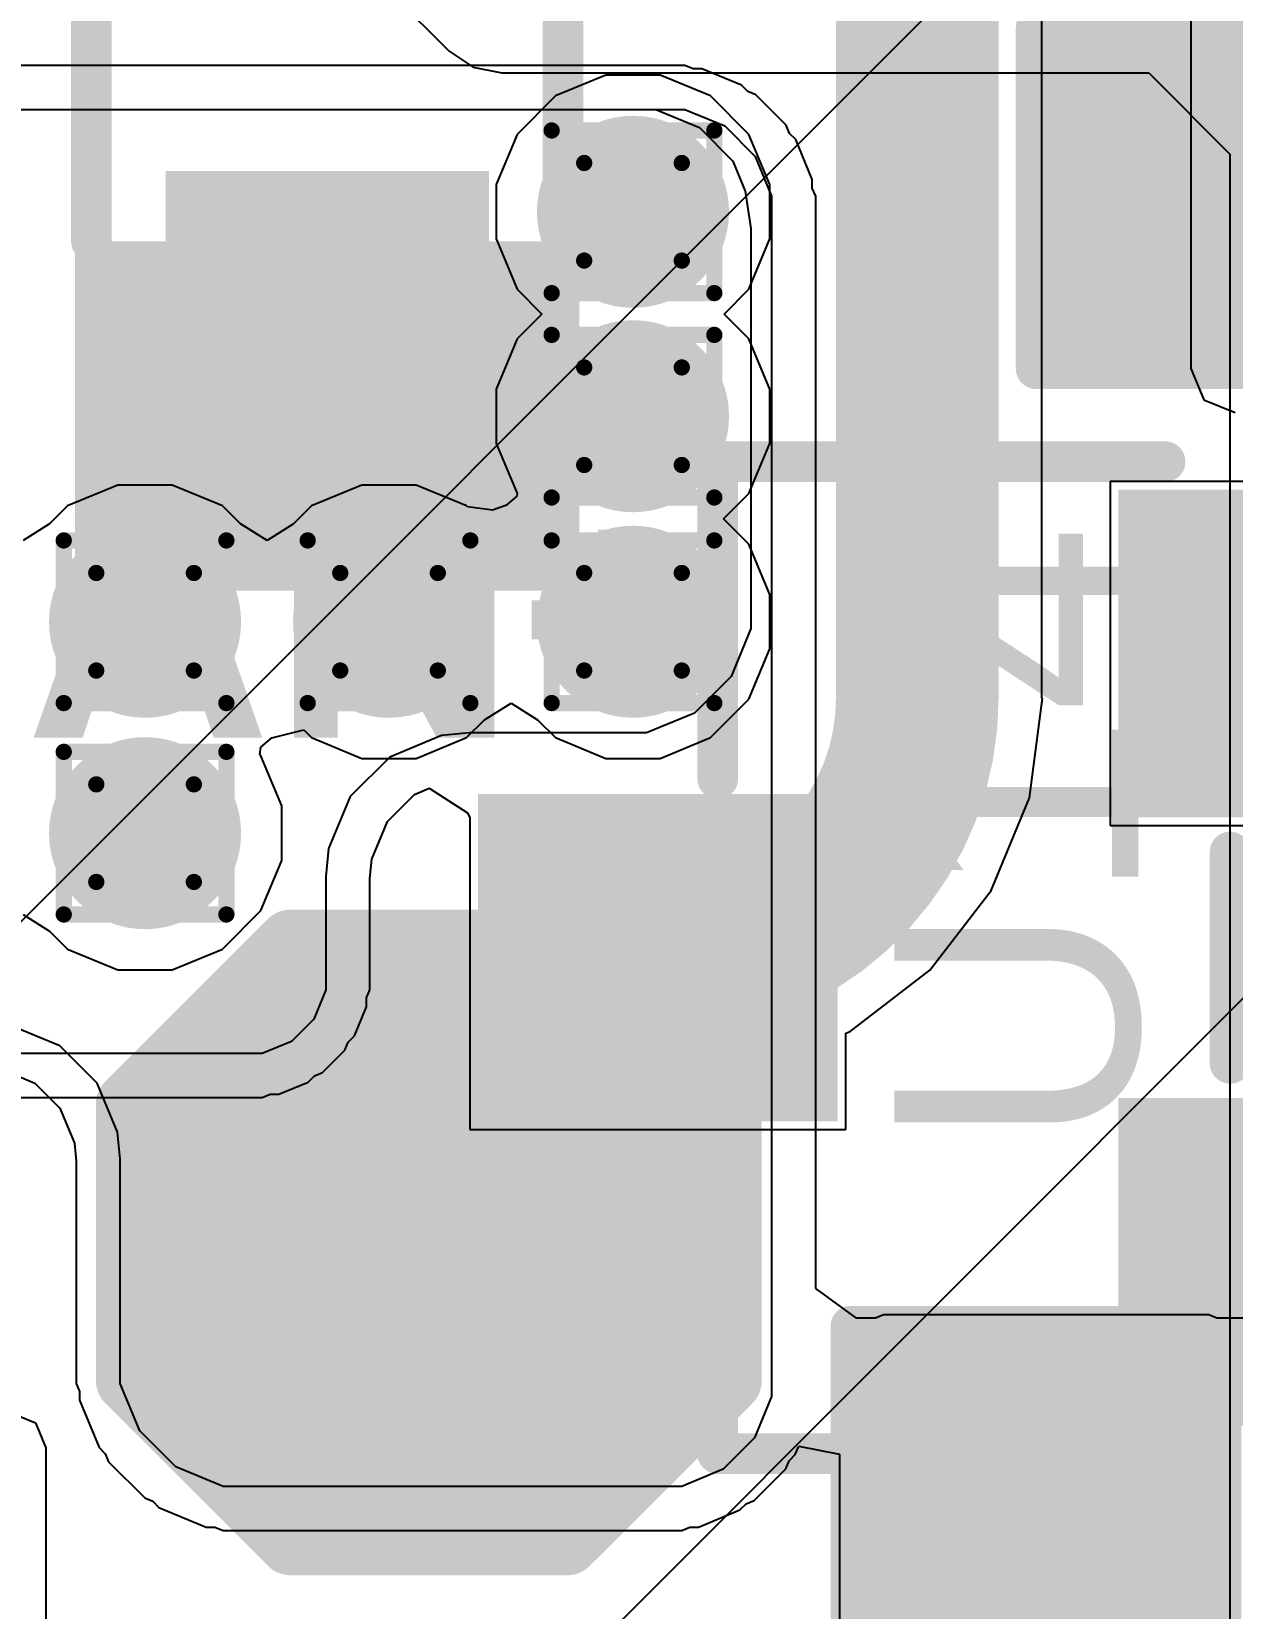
# Model space of a CAD drawing. Header units: inches. Extents: x -6 to 5433, y -4 to 5447.
# Drawn here: x -1.803 to 1.947, y 7.086 to 12.012 of the extents above; entities that cross this region are included whole.
import ezdxf

# ---------------------------------------------------------------- set-up
doc = ezdxf.new("R2010")
doc.units = ezdxf.units.IN
for name, color, linetype in [('Bottom Layer', 5, 'Continuous'), ('Bottom Overlay', 54, 'Continuous'), ('Bottom Paste', 16, 'Continuous'), ('Bottom Solder', 6, 'Continuous'), ('Drill Drawing', 1, 'Continuous'), ('Ground', 16, 'Continuous'), ('Power', 76, 'Continuous'), ('Top Layer', 1, 'Continuous'), ('Top Overlay', 2, 'Continuous'), ('Top Paste', 8, 'Continuous'), ('Top Solder', 216, 'Continuous'), ('Via Holes', 16, 'Continuous')]:
    doc.layers.add(name, color=color, linetype=linetype)
doc.styles.add('Arial', font='', dxfattribs={"height": 0.2})
doc.styles.add('Arial_Bold', font='', dxfattribs={"height": 0.2})
doc.styles.get('Arial').set_extended_font_data('Arial')
doc.styles.get('Arial_Bold').set_extended_font_data('Arial', bold=True)

# ---------------------------------------------------------------- blocks, each defined once
blk = doc.blocks.new('T__________7')
at = {"layer": 'Top Layer'}
blk.add_hatch(color=1, dxfattribs=at).paths.add_polyline_path([(0.381, 0.762), (-0.381, 0.762), (-0.762, 0.381), (-0.762, -0.381), (-0.381, -0.762), (0.381, -0.762), (0.762, -0.381), (0.762, 0.381)])
at = {"layer": 'Top Paste'}
blk.add_hatch(color=8, dxfattribs=at).paths.add_polyline_path([(0.381, 0.762), (-0.381, 0.762), (-0.762, 0.381), (-0.762, -0.381), (-0.381, -0.762), (0.381, -0.762), (0.762, -0.381), (0.762, 0.381)])
at = {"layer": 'Top Solder'}
blk.add_hatch(color=216, dxfattribs=at).paths.add_polyline_path([(0.4318, 0.8636), (-0.4318, 0.8636), (-0.8636, 0.4318), (-0.8636, -0.4318), (-0.4318, -0.8636), (0.4318, -0.8636), (0.8636, -0.4318), (0.8636, 0.4318)])
at = {"layer": 'Top Overlay'}
for points in [[(-0.4318, 0.9398, 0.2, 0.2, 0), (-0.9398, 0.4318, 0.2, 0.2, 0)], [(0.4318, 0.9398, 0.2, 0.2, 0), (-0.4318, 0.9398, 0.2, 0.2, 0)], [(0.9398, 0.4318, 0.2, 0.2, 0), (0.4318, 0.9398, 0.2, 0.2, 0)], [(-0.9398, 0.4318, 0.2, 0.2, 0), (-0.9398, -0.4318, 0.2, 0.2, 0)], [(0.9398, 0.4318, 0.2, 0.2, 0), (0.9398, -0.4318, 0.2, 0.2, 0)], [(-0.4318, -0.9398, 0.2, 0.2, 0), (-0.9398, -0.4318, 0.2, 0.2, 0)], [(0.9398, -0.4318, 0.2, 0.2, 0), (0.4318, -0.9398, 0.2, 0.2, 0)], [(0.4318, -0.9398, 0.2, 0.2, 0), (-0.4318, -0.9398, 0.2, 0.2, 0)]]:
    blk.add_lwpolyline(points, format="xyseb", dxfattribs=at)
for points in [[(-0.4818, 0.9398, 0.1, 0.1, 1), (-0.3818, 0.9398, 0.1, 0.1, 1)], [(-0.4818, 0.9398, 0.1, 0.1, 1), (-0.3818, 0.9398, 0.1, 0.1, 1)], [(0.3818, 0.9398, 0.1, 0.1, 1), (0.4818, 0.9398, 0.1, 0.1, 1)], [(0.3818, 0.9398, 0.1, 0.1, 1), (0.4818, 0.9398, 0.1, 0.1, 1)], [(-0.9898, 0.4318, 0.1, 0.1, 1), (-0.8898, 0.4318, 0.1, 0.1, 1)], [(-0.9898, 0.4318, 0.1, 0.1, 1), (-0.8898, 0.4318, 0.1, 0.1, 1)], [(0.8898, 0.4318, 0.1, 0.1, 1), (0.9898, 0.4318, 0.1, 0.1, 1)], [(0.8898, 0.4318, 0.1, 0.1, 1), (0.9898, 0.4318, 0.1, 0.1, 1)], [(-0.9898, -0.4318, 0.1, 0.1, 1), (-0.8898, -0.4318, 0.1, 0.1, 1)], [(-0.9898, -0.4318, 0.1, 0.1, 1), (-0.8898, -0.4318, 0.1, 0.1, 1)], [(0.8898, -0.4318, 0.1, 0.1, 1), (0.9898, -0.4318, 0.1, 0.1, 1)], [(0.8898, -0.4318, 0.1, 0.1, 1), (0.9898, -0.4318, 0.1, 0.1, 1)], [(-0.4818, -0.9398, 0.1, 0.1, 1), (-0.3818, -0.9398, 0.1, 0.1, 1)], [(-0.4818, -0.9398, 0.1, 0.1, 1), (-0.3818, -0.9398, 0.1, 0.1, 1)], [(0.3818, -0.9398, 0.1, 0.1, 1), (0.4818, -0.9398, 0.1, 0.1, 1)], [(0.3818, -0.9398, 0.1, 0.1, 1), (0.4818, -0.9398, 0.1, 0.1, 1)]]:
    blk.add_lwpolyline(points, format="xyseb", close=True, dxfattribs=at)
blk = doc.blocks.new('SOT_23_B_13')
at = {"layer": 'Bottom Layer'}
for points in [[(-1.36, 1.46), (-0.54, 1.46), (-0.54, 0.54), (-1.36, 0.54)], [(0.54, 1.46), (1.36, 1.46), (1.36, 0.54), (0.54, 0.54)], [(-0.41, -0.54), (0.41, -0.54), (0.41, -1.46), (-0.41, -1.46)]]:
    blk.add_hatch(color=5, dxfattribs=at).paths.add_polyline_path(points)
at = {"layer": 'Bottom Paste'}
for points in [[(-1.36, 1.46), (-0.54, 1.46), (-0.54, 0.54), (-1.36, 0.54)], [(0.54, 1.46), (1.36, 1.46), (1.36, 0.54), (0.54, 0.54)], [(-0.41, -0.54), (0.41, -0.54), (0.41, -1.46), (-0.41, -1.46)]]:
    blk.add_hatch(color=16, dxfattribs=at).paths.add_polyline_path(points)
at = {"layer": 'Bottom Solder'}
for points in [[(-1.4616, 1.5616), (-0.4384, 1.5616), (-0.4384, 0.4384), (-1.4616, 0.4384)], [(0.4384, 1.5616), (1.4616, 1.5616), (1.4616, 0.4384), (0.4384, 0.4384)], [(-0.5116, -0.4384), (0.5116, -0.4384), (0.5116, -1.5616), (-0.5116, -1.5616)]]:
    blk.add_hatch(color=6, dxfattribs=at).paths.add_polyline_path(points)
at = {"layer": 'Bottom Overlay'}
for points in [[(-1.6764, 1.0414, 0.127, 0.127, 0), (-1.6764, 1.2954, 0.127, 0.127, 0)], [(-1.5494, 1.1684, 0.127, 0.127, 0), (-1.6764, 1.2954, 0.127, 0.127, 0)], [(-1.6764, 1.0414, 0.127, 0.127, 0), (-1.5494, 1.1684, 0.127, 0.127, 0)], [(0.3302, 0.7874, 0.127, 0.127, 0), (-0.3302, 0.7874, 0.127, 0.127, 0)], [(-1.5494, -0.8128, 0.127, 0.127, 0), (-1.5494, 0.5842, 0.127, 0.127, 0)], [(1.5494, -0.8128, 0.127, 0.127, 0), (1.5494, 0.5842, 0.127, 0.127, 0)], [(-0.5588, -0.8128, 0.127, 0.127, 0), (-1.5494, -0.8128, 0.127, 0.127, 0)], [(1.5494, -0.8128, 0.127, 0.127, 0), (0.5588, -0.8128, 0.127, 0.127, 0)]]:
    blk.add_lwpolyline(points, format="xyseb", dxfattribs=at)
for points in [[(-1.7082, 1.2954, 0.0635, 0.0635, 1), (-1.6446, 1.2954, 0.0635, 0.0635, 1)], [(-1.7082, 1.2954, 0.0635, 0.0635, 1), (-1.6446, 1.2954, 0.0635, 0.0635, 1)], [(-1.5812, 1.1684, 0.0635, 0.0635, 1), (-1.5176, 1.1684, 0.0635, 0.0635, 1)], [(-1.5812, 1.1684, 0.0635, 0.0635, 1), (-1.5176, 1.1684, 0.0635, 0.0635, 1)], [(-1.7082, 1.0414, 0.0635, 0.0635, 1), (-1.6446, 1.0414, 0.0635, 0.0635, 1)], [(-1.7082, 1.0414, 0.0635, 0.0635, 1), (-1.6446, 1.0414, 0.0635, 0.0635, 1)], [(-0.3619, 0.7874, 0.0635, 0.0635, 1), (-0.2984, 0.7874, 0.0635, 0.0635, 1)], [(0.2984, 0.7874, 0.0635, 0.0635, 1), (0.3619, 0.7874, 0.0635, 0.0635, 1)], [(-1.5812, 0.5842, 0.0635, 0.0635, 1), (-1.5176, 0.5842, 0.0635, 0.0635, 1)], [(1.5176, 0.5842, 0.0635, 0.0635, 1), (1.5812, 0.5842, 0.0635, 0.0635, 1)], [(-1.5812, -0.8128, 0.0635, 0.0635, 1), (-1.5176, -0.8128, 0.0635, 0.0635, 1)], [(-1.5812, -0.8128, 0.0635, 0.0635, 1), (-1.5176, -0.8128, 0.0635, 0.0635, 1)], [(-0.5905, -0.8128, 0.0635, 0.0635, 1), (-0.5271, -0.8128, 0.0635, 0.0635, 1)], [(0.5271, -0.8128, 0.0635, 0.0635, 1), (0.5905, -0.8128, 0.0635, 0.0635, 1)], [(1.5176, -0.8128, 0.0635, 0.0635, 1), (1.5812, -0.8128, 0.0635, 0.0635, 1)], [(1.5176, -0.8128, 0.0635, 0.0635, 1), (1.5812, -0.8128, 0.0635, 0.0635, 1)]]:
    blk.add_lwpolyline(points, format="xyseb", close=True, dxfattribs=at)
blk = doc.blocks.new('SOD_323_B_14')
at = {"layer": 'Bottom Layer'}
for points in [[(-0.75, -0.45), (-1.55, -0.45), (-1.55, 0.45), (-0.75, 0.45)], [(1.55, -0.45), (0.75, -0.45), (0.75, 0.45), (1.55, 0.45)]]:
    blk.add_hatch(color=5, dxfattribs=at).paths.add_polyline_path(points)
at = {"layer": 'Bottom Overlay'}
for points in [[(-2.0061, 0.4826), (-0.9139, 0.4826), (-0.9139, 0.7874), (-2.0061, 0.7874)], [(-2.0061, -0.508), (-1.5743, -0.508), (-1.5743, 0.508), (-2.0061, 0.508)], [(-2.0061, -0.7874), (-0.9139, -0.7874), (-0.9139, -0.4826), (-2.0061, -0.4826)]]:
    blk.add_hatch(color=54, dxfattribs=at).paths.add_polyline_path(points)
at = {"layer": 'Bottom Paste'}
for points in [[(-0.75, -0.45), (-1.55, -0.45), (-1.55, 0.45), (-0.75, 0.45)], [(1.55, -0.45), (0.75, -0.45), (0.75, 0.45), (1.55, 0.45)]]:
    blk.add_hatch(color=16, dxfattribs=at).paths.add_polyline_path(points)
at = {"layer": 'Bottom Solder'}
for points in [[(-0.695, -0.505), (-1.605, -0.505), (-1.605, 0.505), (-0.695, 0.505)], [(1.605, -0.505), (0.695, -0.505), (0.695, 0.505), (1.605, 0.505)]]:
    blk.add_hatch(color=6, dxfattribs=at).paths.add_polyline_path(points)
at = {"layer": 'Bottom Overlay'}
for points in [[(-0.9144, 0.7366, 0.127, 0.127, 0), (0.9398, 0.7366, 0.127, 0.127, 0)], [(0.9398, 0.7366, 0.127, 0.127, 0), (0.9398, 0.5588, 0.127, 0.127, 0)], [(0.9398, -0.5588, 0.127, 0.127, 0), (0.9398, -0.7366, 0.127, 0.127, 0)], [(-0.9144, -0.7366, 0.127, 0.127, 0), (0.9398, -0.7366, 0.127, 0.127, 0)]]:
    blk.add_lwpolyline(points, format="xyseb", dxfattribs=at)
for points in [[(-0.9461, 0.7366, 0.0635, 0.0635, 1), (-0.8827, 0.7366, 0.0635, 0.0635, 1)], [(0.908, 0.7366, 0.0635, 0.0635, 1), (0.9715, 0.7366, 0.0635, 0.0635, 1)], [(0.908, 0.7366, 0.0635, 0.0635, 1), (0.9715, 0.7366, 0.0635, 0.0635, 1)], [(0.908, 0.5588, 0.0635, 0.0635, 1), (0.9715, 0.5588, 0.0635, 0.0635, 1)], [(0.908, -0.5588, 0.0635, 0.0635, 1), (0.9715, -0.5588, 0.0635, 0.0635, 1)], [(-0.9461, -0.7366, 0.0635, 0.0635, 1), (-0.8827, -0.7366, 0.0635, 0.0635, 1)], [(0.908, -0.7366, 0.0635, 0.0635, 1), (0.9715, -0.7366, 0.0635, 0.0635, 1)], [(0.908, -0.7366, 0.0635, 0.0635, 1), (0.9715, -0.7366, 0.0635, 0.0635, 1)]]:
    blk.add_lwpolyline(points, format="xyseb", close=True, dxfattribs=at)
blk = doc.blocks.new('TL3340AF160QG_33')
at = {"layer": 'Top Solder'}
for p, q in [((-1.71, 0.3751), (-5441.5052, 5436.5959)), ((0.7722, 1.9528), (-5441.5052, 5436.5959)), ((-1.6778, 1.9528), (-1.6, 1.985)), ((-1.6, 1.985), (-0.85, 1.985)), ((-1.71, 1.875), (-1.6778, 1.9528))]:
    blk.add_line(p, q, dxfattribs=at)
blk = doc.blocks.new('RES_0805_62')
at = {"layer": 'Top Layer'}
for points in [[(-1.524, 0.635), (-0.508, 0.635), (-0.508, -0.635), (-1.524, -0.635)], [(0.508, 0.635), (1.524, 0.635), (1.524, -0.635), (0.508, -0.635)]]:
    blk.add_hatch(color=1, dxfattribs=at).paths.add_polyline_path(points)
at = {"layer": 'Top Paste'}
for points in [[(-1.524, 0.635), (-0.508, 0.635), (-0.508, -0.635), (-1.524, -0.635)], [(0.508, 0.635), (1.524, 0.635), (1.524, -0.635), (0.508, -0.635)]]:
    blk.add_hatch(color=8, dxfattribs=at).paths.add_polyline_path(points)
at = {"layer": 'Top Solder'}
for points in [[(-1.6256, 0.7366), (-0.4064, 0.7366), (-0.4064, -0.7366), (-1.6256, -0.7366)], [(0.4064, 0.7366), (1.6256, 0.7366), (1.6256, -0.7366), (0.4064, -0.7366)]]:
    blk.add_hatch(color=216, dxfattribs=at).paths.add_polyline_path(points)
at = {"layer": 'Top Overlay'}
for points in [[(-1.6256, 0.7366, 0.127, 0.127, 0), (-1.6256, -0.7366, 0.127, 0.127, 0)], [(1.6256, 0.7366, 0.127, 0.127, 0), (-1.6256, 0.7366, 0.127, 0.127, 0)], [(1.6256, 0.7366, 0.127, 0.127, 0), (1.6256, -0.7366, 0.127, 0.127, 0)], [(1.6256, -0.7366, 0.127, 0.127, 0), (-1.6256, -0.7366, 0.127, 0.127, 0)]]:
    blk.add_lwpolyline(points, format="xyseb", dxfattribs=at)
for points in [[(-1.65735, 0.7366, 0.0635, 0.0635, 1), (-1.59385, 0.7366, 0.0635, 0.0635, 1)], [(-1.65735, 0.7366, 0.0635, 0.0635, 1), (-1.59385, 0.7366, 0.0635, 0.0635, 1)], [(1.59385, 0.7366, 0.0635, 0.0635, 1), (1.65735, 0.7366, 0.0635, 0.0635, 1)], [(1.59385, 0.7366, 0.0635, 0.0635, 1), (1.65735, 0.7366, 0.0635, 0.0635, 1)], [(-1.65735, -0.7366, 0.0635, 0.0635, 1), (-1.59385, -0.7366, 0.0635, 0.0635, 1)], [(-1.65735, -0.7366, 0.0635, 0.0635, 1), (-1.59385, -0.7366, 0.0635, 0.0635, 1)], [(1.59385, -0.7366, 0.0635, 0.0635, 1), (1.65735, -0.7366, 0.0635, 0.0635, 1)], [(1.59385, -0.7366, 0.0635, 0.0635, 1), (1.65735, -0.7366, 0.0635, 0.0635, 1)]]:
    blk.add_lwpolyline(points, format="xyseb", close=True, dxfattribs=at)
blk = doc.blocks.new('R___0603_68')
at = {"layer": 'Top Layer'}
for points in [[(-0.381, 0.4445), (-0.381, -0.4445), (-1.143, -0.4445), (-1.143, 0.4445)], [(1.143, 0.4445), (1.143, -0.4445), (0.381, -0.4445), (0.381, 0.4445)]]:
    blk.add_hatch(color=1, dxfattribs=at).paths.add_polyline_path(points)
at = {"layer": 'Top Paste'}
for points in [[(-0.381, 0.4445), (-0.381, -0.4445), (-1.143, -0.4445), (-1.143, 0.4445)], [(1.143, 0.4445), (1.143, -0.4445), (0.381, -0.4445), (0.381, 0.4445)]]:
    blk.add_hatch(color=8, dxfattribs=at).paths.add_polyline_path(points)
at = {"layer": 'Top Solder'}
for points in [[(-0.2794, 0.5461), (-0.2794, -0.5461), (-1.2446, -0.5461), (-1.2446, 0.5461)], [(1.2446, 0.5461), (1.2446, -0.5461), (0.2794, -0.5461), (0.2794, 0.5461)]]:
    blk.add_hatch(color=216, dxfattribs=at).paths.add_polyline_path(points)
at = {"layer": 'Top Overlay'}
for points in [[(-1.2192, 0.5334, 0.127, 0.127, 0), (-1.2192, -0.5334, 0.127, 0.127, 0)], [(1.2192, 0.5334, 0.127, 0.127, 0), (-1.2192, 0.5334, 0.127, 0.127, 0)], [(1.2192, 0.5334, 0.127, 0.127, 0), (1.2192, -0.5334, 0.127, 0.127, 0)], [(1.2192, -0.5334, 0.127, 0.127, 0), (-1.2192, -0.5334, 0.127, 0.127, 0)]]:
    blk.add_lwpolyline(points, format="xyseb", dxfattribs=at)
for points in [[(-1.25095, 0.5334, 0.0635, 0.0635, 1), (-1.18745, 0.5334, 0.0635, 0.0635, 1)], [(-1.25095, 0.5334, 0.0635, 0.0635, 1), (-1.18745, 0.5334, 0.0635, 0.0635, 1)], [(1.18745, 0.5334, 0.0635, 0.0635, 1), (1.25095, 0.5334, 0.0635, 0.0635, 1)], [(1.18745, 0.5334, 0.0635, 0.0635, 1), (1.25095, 0.5334, 0.0635, 0.0635, 1)], [(-1.25095, -0.5334, 0.0635, 0.0635, 1), (-1.18745, -0.5334, 0.0635, 0.0635, 1)], [(-1.25095, -0.5334, 0.0635, 0.0635, 1), (-1.18745, -0.5334, 0.0635, 0.0635, 1)], [(1.18745, -0.5334, 0.0635, 0.0635, 1), (1.25095, -0.5334, 0.0635, 0.0635, 1)], [(1.18745, -0.5334, 0.0635, 0.0635, 1), (1.25095, -0.5334, 0.0635, 0.0635, 1)]]:
    blk.add_lwpolyline(points, format="xyseb", close=True, dxfattribs=at)

msp = doc.modelspace()

# ---------------------------------------------------------------- hatches: boundary and pattern name
at = {"layer": 'Bottom Layer'}
h = msp.add_hatch(color=5, dxfattribs=at)
edge = h.paths.add_edge_path()
edge.add_arc((0.0749, 11.4485), 0.3, 0, 360)
h = msp.add_hatch(color=5, dxfattribs=at)
edge = h.paths.add_edge_path()
edge.add_arc((0.0749, 10.81), 0.3, 0, 360)
h = msp.add_hatch(color=5, dxfattribs=at)
edge = h.paths.add_edge_path()
edge.add_arc((-1.4489, 10.1679), 0.3, 0, 360)
h = msp.add_hatch(color=5, dxfattribs=at)
edge = h.paths.add_edge_path()
edge.add_arc((-0.687, 10.1679), 0.3, 0, 360)
h = msp.add_hatch(color=5, dxfattribs=at)
edge = h.paths.add_edge_path()
edge.add_arc((0.0749, 10.1679), 0.3, 0, 360)
h = msp.add_hatch(color=5, dxfattribs=at)
edge = h.paths.add_edge_path()
edge.add_arc((-1.4489, 9.5075), 0.3, 0, 360)
at = {"layer": 'Ground'}
h = msp.add_hatch(color=16, dxfattribs=at)
edge = h.paths.add_edge_path()
edge.add_arc((0.0749, 11.4485), 0.3, 0, 360)
h = msp.add_hatch(color=16, dxfattribs=at)
edge = h.paths.add_edge_path()
edge.add_arc((0.0749, 10.81), 0.3, 0, 360)
h = msp.add_hatch(color=16, dxfattribs=at)
edge = h.paths.add_edge_path()
edge.add_arc((-1.4489, 10.1679), 0.3, 0, 360)
h = msp.add_hatch(color=16, dxfattribs=at)
edge = h.paths.add_edge_path()
edge.add_arc((-0.687, 10.1679), 0.3, 0, 360)
h = msp.add_hatch(color=16, dxfattribs=at)
edge = h.paths.add_edge_path()
edge.add_arc((0.0749, 10.1679), 0.3, 0, 360)
h = msp.add_hatch(color=16, dxfattribs=at)
edge = h.paths.add_edge_path()
edge.add_arc((-1.4489, 9.5075), 0.3, 0, 360)
at = {"layer": 'Power'}
h = msp.add_hatch(color=76, dxfattribs=at)
edge = h.paths.add_edge_path()
edge.add_arc((0.0749, 11.4485), 0.3, 0, 360)
h = msp.add_hatch(color=76, dxfattribs=at)
edge = h.paths.add_edge_path()
edge.add_arc((0.0749, 10.81), 0.3, 0, 360)
h = msp.add_hatch(color=76, dxfattribs=at)
edge = h.paths.add_edge_path()
edge.add_arc((-1.4489, 10.1679), 0.3, 0, 360)
h = msp.add_hatch(color=76, dxfattribs=at)
edge = h.paths.add_edge_path()
edge.add_arc((-0.687, 10.1679), 0.3, 0, 360)
h = msp.add_hatch(color=76, dxfattribs=at)
edge = h.paths.add_edge_path()
edge.add_arc((0.0749, 10.1679), 0.3, 0, 360)
h = msp.add_hatch(color=76, dxfattribs=at)
edge = h.paths.add_edge_path()
edge.add_arc((-1.4489, 9.5075), 0.3, 0, 360)
at = {"layer": 'Top Layer'}
h = msp.add_hatch(color=1, dxfattribs=at)
edge = h.paths.add_edge_path()
edge.add_arc((0.0749, 11.4485), 0.3, 0, 360)
h = msp.add_hatch(color=1, dxfattribs=at)
edge = h.paths.add_edge_path()
edge.add_arc((0.0749, 10.81), 0.3, 0, 360)
h = msp.add_hatch(color=1, dxfattribs=at)
edge = h.paths.add_edge_path()
edge.add_arc((-1.4489, 10.1679), 0.3, 0, 360)
h = msp.add_hatch(color=1, dxfattribs=at)
edge = h.paths.add_edge_path()
edge.add_arc((-0.687, 10.1679), 0.3, 0, 360)
h = msp.add_hatch(color=1, dxfattribs=at)
edge = h.paths.add_edge_path()
edge.add_arc((0.0749, 10.1679), 0.3, 0, 360)
h = msp.add_hatch(color=1, dxfattribs=at)
edge = h.paths.add_edge_path()
edge.add_arc((-1.4489, 9.5075), 0.3, 0, 360)
msp.add_hatch(color=1, dxfattribs=at).paths.add_polyline_path([(0.857, 5.2948), (1.873, 5.2948), (1.873, 7.8659), (0.857, 7.8659)])
at = {"layer": 'Via Holes'}
h = msp.add_hatch(color=7, dxfattribs=at)
edge = h.paths.add_edge_path()
edge.add_arc((0.0749, 11.4485), 0.15, 0, 360)
h = msp.add_hatch(color=7, dxfattribs=at)
edge = h.paths.add_edge_path()
edge.add_arc((0.0749, 10.81), 0.15, 0, 360)
h = msp.add_hatch(color=7, dxfattribs=at)
edge = h.paths.add_edge_path()
edge.add_arc((-1.4489, 10.1679), 0.15, 0, 360)
h = msp.add_hatch(color=7, dxfattribs=at)
edge = h.paths.add_edge_path()
edge.add_arc((-0.687, 10.1679), 0.15, 0, 360)
h = msp.add_hatch(color=7, dxfattribs=at)
edge = h.paths.add_edge_path()
edge.add_arc((0.0749, 10.1679), 0.15, 0, 360)
h = msp.add_hatch(color=7, dxfattribs=at)
edge = h.paths.add_edge_path()
edge.add_arc((-1.4489, 9.5075), 0.15, 0, 360)

# ---------------------------------------------------------------- linework, layer by layer
at = {"layer": 'Bottom Layer'}
for p, q in [((1.8176, 15.8871), (1.8176, 10.9585)), ((1.3513, 9.9291), (1.3513, 12.712)), ((-5.064, 11.7681), (0.0719, 11.7681)), ((0.0719, 11.7681), (0.1458, 11.7681)), ((0.1458, 11.7681), (0.2822, 11.7116)), ((0.2822, 11.7116), (0.3867, 11.6071)), ((0.3867, 11.6071), (0.4256, 11.5132)), ((0.4256, 11.5132), (0.4432, 11.3968)), ((0.4432, 11.3968), (0.4432, 11.3968)), ((0.4432, 11.3968), (0.4432, 11.3968)), ((0.4432, 11.3968), (0.4432, 11.3968)), ((0.4432, 11.3968), (0.4432, 10.2279)), ((1.8176, 10.9585), (1.8579, 10.8613)), ((1.8579, 10.8613), (1.9551, 10.8211)), ((2.7394, 10.6056), (1.5654, 10.6056)), ((1.5654, 10.6056), (1.5654, 9.5316)), ((0.4432, 10.2279), (0.4432, 10.1469)), ((0.4432, 10.1469), (0.3813, 9.9973)), ((0.3813, 9.9973), (0.2668, 9.8828)), ((1.3132, 9.618), (1.3541, 9.9291)), ((1.3541, 9.9291), (1.3513, 9.9291)), ((0.2668, 9.8828), (0.1172, 9.8209)), ((-0.5234, 9.8123), (-0.6849, 9.7453)), ((-0.4359, 9.8209), (-0.5234, 9.8123)), ((0.0362, 9.8209), (-0.4359, 9.8209)), ((0.1172, 9.8209), (0.0362, 9.8209)), ((-0.6849, 9.7453), (-0.8086, 9.6216)), ((-0.8086, 9.6216), (-0.8756, 9.4601)), ((-0.6921, 9.5438), (-0.6071, 9.6288)), ((-0.6071, 9.6288), (-0.5616, 9.6476)), ((-0.5616, 9.6476), (-0.4417, 9.571)), ((1.1931, 9.3282), (1.3132, 9.618)), ((-0.4417, 9.571), (-0.4346, 9.5553)), ((-0.7408, 9.4263), (-0.6921, 9.5438)), ((-0.4346, 9.5553), (-0.4346, 8.5816)), ((1.5654, 9.5316), (2.7394, 9.5316)), ((-0.8756, 9.4601), (-0.8842, 9.3726)), ((-0.7467, 9.3659), (-0.7408, 9.4263)), ((-0.8842, 9.3726), (-0.8842, 9.0181)), ((-0.7467, 9.0181), (-0.7467, 9.3659)), ((1.0022, 9.0793), (1.1931, 9.3282)), ((0.7533, 8.8883), (1.0022, 9.0793)), ((-0.8842, 9.0181), (-0.922, 8.9267)), ((-0.7572, 8.9928), (-0.7467, 9.0181)), ((-0.795, 8.8741), (-0.7572, 8.9655)), ((-0.7572, 8.9655), (-0.7572, 8.9928)), ((-0.922, 8.9267), (-0.9919, 8.8568)), ((-0.8143, 8.8548), (-0.795, 8.8741)), ((0.7394, 8.8826), (0.7533, 8.8883)), ((0.7394, 8.5816), (0.7394, 8.8826)), ((-1.0833, 8.819), (-5.064, 8.819)), ((-0.9919, 8.8568), (-1.0833, 8.819)), ((-0.8947, 8.7596), (-0.8248, 8.8295)), ((-0.8248, 8.8295), (-0.8143, 8.8548)), ((-1.0307, 8.692), (-0.9393, 8.7298)), ((-0.9393, 8.7298), (-0.92, 8.7491)), ((-0.92, 8.7491), (-0.8947, 8.7596)), ((-3.2418, 8.6815), (-1.0833, 8.6815)), ((-1.0833, 8.6815), (-1.058, 8.692)), ((-1.058, 8.692), (-1.0307, 8.692)), ((-0.4346, 8.5816), (0.7394, 8.5816))]:
    msp.add_line(p, q, dxfattribs=at)
for points in [[(0.9629, 9.9291, 0.508, 0.508, 0), (0.9629, 12.712, 0.508, 0.508, 0)], [(0.9629, 9.9291, 0.508, 0.508, -0.414214), (0.1524, 9.1186, 0.508, 0.508, 0)]]:
    msp.add_lwpolyline(points, format="xyseb", dxfattribs=at)
for points in [[(0.8359, 9.9291, 0.254, 0.254, 1), (1.0899, 9.9291, 0.254, 0.254, 1)], [(0.8359, 9.9291, 0.254, 0.254, 1), (1.0899, 9.9291, 0.254, 0.254, 1)], [(0.0254, 9.1186, 0.254, 0.254, 1), (0.2794, 9.1186, 0.254, 0.254, 1)]]:
    msp.add_lwpolyline(points, format="xyseb", close=True, dxfattribs=at)
at = {"layer": 'Drill Drawing'}
for points in [[(-0.1791, 11.7025, 0.0508, 0.0508, 0), (0.3289, 11.7025, 0.0508, 0.0508, 0)], [(-0.1791, 11.1945, 0.0508, 0.0508, 0), (-0.1791, 11.7025, 0.0508, 0.0508, 0)], [(0.3289, 11.1945, 0.0508, 0.0508, 0), (0.3289, 11.7025, 0.0508, 0.0508, 0)], [(-0.0775, 11.6009, 0.0508, 0.0508, 0), (0.2273, 11.6009, 0.0508, 0.0508, 0)], [(-0.0775, 11.2961, 0.0508, 0.0508, 0), (-0.0775, 11.6009, 0.0508, 0.0508, 0)], [(0.2273, 11.2961, 0.0508, 0.0508, 0), (0.2273, 11.6009, 0.0508, 0.0508, 0)], [(-0.0775, 11.2961, 0.0508, 0.0508, 0), (0.2273, 11.2961, 0.0508, 0.0508, 0)], [(-0.1791, 11.1945, 0.0508, 0.0508, 0), (0.3289, 11.1945, 0.0508, 0.0508, 0)], [(-0.1791, 11.064, 0.0508, 0.0508, 0), (0.3289, 11.064, 0.0508, 0.0508, 0)], [(-0.1791, 10.556, 0.0508, 0.0508, 0), (-0.1791, 11.064, 0.0508, 0.0508, 0)], [(0.3289, 10.556, 0.0508, 0.0508, 0), (0.3289, 11.064, 0.0508, 0.0508, 0)], [(-0.0775, 10.9624, 0.0508, 0.0508, 0), (0.2273, 10.9624, 0.0508, 0.0508, 0)], [(-0.0775, 10.6576, 0.0508, 0.0508, 0), (-0.0775, 10.9624, 0.0508, 0.0508, 0)], [(0.2273, 10.6576, 0.0508, 0.0508, 0), (0.2273, 10.9624, 0.0508, 0.0508, 0)], [(-0.0775, 10.6576, 0.0508, 0.0508, 0), (0.2273, 10.6576, 0.0508, 0.0508, 0)], [(-0.1791, 10.556, 0.0508, 0.0508, 0), (0.3289, 10.556, 0.0508, 0.0508, 0)], [(-1.7029, 10.4219, 0.0508, 0.0508, 0), (-1.1949, 10.4219, 0.0508, 0.0508, 0)], [(-1.7029, 9.9139, 0.0508, 0.0508, 0), (-1.7029, 10.4219, 0.0508, 0.0508, 0)], [(-1.1949, 9.9139, 0.0508, 0.0508, 0), (-1.1949, 10.4219, 0.0508, 0.0508, 0)], [(-0.941, 10.4219, 0.0508, 0.0508, 0), (-0.433, 10.4219, 0.0508, 0.0508, 0)], [(-0.941, 9.9139, 0.0508, 0.0508, 0), (-0.941, 10.4219, 0.0508, 0.0508, 0)], [(-0.433, 9.9139, 0.0508, 0.0508, 0), (-0.433, 10.4219, 0.0508, 0.0508, 0)], [(-0.1791, 10.4219, 0.0508, 0.0508, 0), (0.3289, 10.4219, 0.0508, 0.0508, 0)], [(-0.1791, 9.9139, 0.0508, 0.0508, 0), (-0.1791, 10.4219, 0.0508, 0.0508, 0)], [(0.3289, 9.9139, 0.0508, 0.0508, 0), (0.3289, 10.4219, 0.0508, 0.0508, 0)], [(-1.6013, 10.3203, 0.0508, 0.0508, 0), (-1.2965, 10.3203, 0.0508, 0.0508, 0)], [(-1.6013, 10.0155, 0.0508, 0.0508, 0), (-1.6013, 10.3203, 0.0508, 0.0508, 0)], [(-1.2965, 10.0155, 0.0508, 0.0508, 0), (-1.2965, 10.3203, 0.0508, 0.0508, 0)], [(-0.8394, 10.3203, 0.0508, 0.0508, 0), (-0.5346, 10.3203, 0.0508, 0.0508, 0)], [(-0.8394, 10.0155, 0.0508, 0.0508, 0), (-0.8394, 10.3203, 0.0508, 0.0508, 0)], [(-0.5346, 10.0155, 0.0508, 0.0508, 0), (-0.5346, 10.3203, 0.0508, 0.0508, 0)], [(-0.0775, 10.3203, 0.0508, 0.0508, 0), (0.2273, 10.3203, 0.0508, 0.0508, 0)], [(-0.0775, 10.0155, 0.0508, 0.0508, 0), (-0.0775, 10.3203, 0.0508, 0.0508, 0)], [(0.2273, 10.0155, 0.0508, 0.0508, 0), (0.2273, 10.3203, 0.0508, 0.0508, 0)], [(-1.6013, 10.0155, 0.0508, 0.0508, 0), (-1.2965, 10.0155, 0.0508, 0.0508, 0)], [(-0.8394, 10.0155, 0.0508, 0.0508, 0), (-0.5346, 10.0155, 0.0508, 0.0508, 0)], [(-0.0775, 10.0155, 0.0508, 0.0508, 0), (0.2273, 10.0155, 0.0508, 0.0508, 0)], [(-1.7029, 9.9139, 0.0508, 0.0508, 0), (-1.1949, 9.9139, 0.0508, 0.0508, 0)], [(-0.941, 9.9139, 0.0508, 0.0508, 0), (-0.433, 9.9139, 0.0508, 0.0508, 0)], [(-0.1791, 9.9139, 0.0508, 0.0508, 0), (0.3289, 9.9139, 0.0508, 0.0508, 0)], [(-1.7029, 9.7615, 0.0508, 0.0508, 0), (-1.1949, 9.7615, 0.0508, 0.0508, 0)], [(-1.7029, 9.2535, 0.0508, 0.0508, 0), (-1.7029, 9.7615, 0.0508, 0.0508, 0)], [(-1.1949, 9.2535, 0.0508, 0.0508, 0), (-1.1949, 9.7615, 0.0508, 0.0508, 0)], [(-1.6013, 9.6599, 0.0508, 0.0508, 0), (-1.2965, 9.6599, 0.0508, 0.0508, 0)], [(-1.6013, 9.3551, 0.0508, 0.0508, 0), (-1.6013, 9.6599, 0.0508, 0.0508, 0)], [(-1.2965, 9.3551, 0.0508, 0.0508, 0), (-1.2965, 9.6599, 0.0508, 0.0508, 0)], [(-1.6013, 9.3551, 0.0508, 0.0508, 0), (-1.2965, 9.3551, 0.0508, 0.0508, 0)], [(-1.7029, 9.2535, 0.0508, 0.0508, 0), (-1.1949, 9.2535, 0.0508, 0.0508, 0)]]:
    msp.add_lwpolyline(points, format="xyseb", dxfattribs=at)
for points in [[(-0.1918, 11.7025, 0.0254, 0.0254, 1), (-0.1664, 11.7025, 0.0254, 0.0254, 1)], [(-0.1918, 11.7025, 0.0254, 0.0254, 1), (-0.1664, 11.7025, 0.0254, 0.0254, 1)], [(0.3162, 11.7025, 0.0254, 0.0254, 1), (0.3416, 11.7025, 0.0254, 0.0254, 1)], [(0.3162, 11.7025, 0.0254, 0.0254, 1), (0.3416, 11.7025, 0.0254, 0.0254, 1)], [(-0.0902, 11.6009, 0.0254, 0.0254, 1), (-0.0648, 11.6009, 0.0254, 0.0254, 1)], [(-0.0902, 11.6009, 0.0254, 0.0254, 1), (-0.0648, 11.6009, 0.0254, 0.0254, 1)], [(0.2146, 11.6009, 0.0254, 0.0254, 1), (0.24, 11.6009, 0.0254, 0.0254, 1)], [(0.2146, 11.6009, 0.0254, 0.0254, 1), (0.24, 11.6009, 0.0254, 0.0254, 1)], [(-0.0902, 11.2961, 0.0254, 0.0254, 1), (-0.0648, 11.2961, 0.0254, 0.0254, 1)], [(-0.0902, 11.2961, 0.0254, 0.0254, 1), (-0.0648, 11.2961, 0.0254, 0.0254, 1)], [(0.2146, 11.2961, 0.0254, 0.0254, 1), (0.24, 11.2961, 0.0254, 0.0254, 1)], [(0.2146, 11.2961, 0.0254, 0.0254, 1), (0.24, 11.2961, 0.0254, 0.0254, 1)], [(-0.1918, 11.1945, 0.0254, 0.0254, 1), (-0.1664, 11.1945, 0.0254, 0.0254, 1)], [(-0.1918, 11.1945, 0.0254, 0.0254, 1), (-0.1664, 11.1945, 0.0254, 0.0254, 1)], [(0.3162, 11.1945, 0.0254, 0.0254, 1), (0.3416, 11.1945, 0.0254, 0.0254, 1)], [(0.3162, 11.1945, 0.0254, 0.0254, 1), (0.3416, 11.1945, 0.0254, 0.0254, 1)], [(-0.1918, 11.064, 0.0254, 0.0254, 1), (-0.1664, 11.064, 0.0254, 0.0254, 1)], [(-0.1918, 11.064, 0.0254, 0.0254, 1), (-0.1664, 11.064, 0.0254, 0.0254, 1)], [(0.3162, 11.064, 0.0254, 0.0254, 1), (0.3416, 11.064, 0.0254, 0.0254, 1)], [(0.3162, 11.064, 0.0254, 0.0254, 1), (0.3416, 11.064, 0.0254, 0.0254, 1)], [(-0.0902, 10.9624, 0.0254, 0.0254, 1), (-0.0648, 10.9624, 0.0254, 0.0254, 1)], [(-0.0902, 10.9624, 0.0254, 0.0254, 1), (-0.0648, 10.9624, 0.0254, 0.0254, 1)], [(0.2146, 10.9624, 0.0254, 0.0254, 1), (0.24, 10.9624, 0.0254, 0.0254, 1)], [(0.2146, 10.9624, 0.0254, 0.0254, 1), (0.24, 10.9624, 0.0254, 0.0254, 1)], [(-0.0902, 10.6576, 0.0254, 0.0254, 1), (-0.0648, 10.6576, 0.0254, 0.0254, 1)], [(-0.0902, 10.6576, 0.0254, 0.0254, 1), (-0.0648, 10.6576, 0.0254, 0.0254, 1)], [(0.2146, 10.6576, 0.0254, 0.0254, 1), (0.24, 10.6576, 0.0254, 0.0254, 1)], [(0.2146, 10.6576, 0.0254, 0.0254, 1), (0.24, 10.6576, 0.0254, 0.0254, 1)], [(-0.1918, 10.556, 0.0254, 0.0254, 1), (-0.1664, 10.556, 0.0254, 0.0254, 1)], [(-0.1918, 10.556, 0.0254, 0.0254, 1), (-0.1664, 10.556, 0.0254, 0.0254, 1)], [(0.3162, 10.556, 0.0254, 0.0254, 1), (0.3416, 10.556, 0.0254, 0.0254, 1)], [(0.3162, 10.556, 0.0254, 0.0254, 1), (0.3416, 10.556, 0.0254, 0.0254, 1)], [(-1.7156, 10.4219, 0.0254, 0.0254, 1), (-1.6902, 10.4219, 0.0254, 0.0254, 1)], [(-1.7156, 10.4219, 0.0254, 0.0254, 1), (-1.6902, 10.4219, 0.0254, 0.0254, 1)], [(-1.2076, 10.4219, 0.0254, 0.0254, 1), (-1.1822, 10.4219, 0.0254, 0.0254, 1)], [(-1.2076, 10.4219, 0.0254, 0.0254, 1), (-1.1822, 10.4219, 0.0254, 0.0254, 1)], [(-0.9537, 10.4219, 0.0254, 0.0254, 1), (-0.9283, 10.4219, 0.0254, 0.0254, 1)], [(-0.9537, 10.4219, 0.0254, 0.0254, 1), (-0.9283, 10.4219, 0.0254, 0.0254, 1)], [(-0.4457, 10.4219, 0.0254, 0.0254, 1), (-0.4203, 10.4219, 0.0254, 0.0254, 1)], [(-0.4457, 10.4219, 0.0254, 0.0254, 1), (-0.4203, 10.4219, 0.0254, 0.0254, 1)], [(-0.1918, 10.4219, 0.0254, 0.0254, 1), (-0.1664, 10.4219, 0.0254, 0.0254, 1)], [(-0.1918, 10.4219, 0.0254, 0.0254, 1), (-0.1664, 10.4219, 0.0254, 0.0254, 1)], [(0.3162, 10.4219, 0.0254, 0.0254, 1), (0.3416, 10.4219, 0.0254, 0.0254, 1)], [(0.3162, 10.4219, 0.0254, 0.0254, 1), (0.3416, 10.4219, 0.0254, 0.0254, 1)], [(-1.614, 10.3203, 0.0254, 0.0254, 1), (-1.5886, 10.3203, 0.0254, 0.0254, 1)], [(-1.614, 10.3203, 0.0254, 0.0254, 1), (-1.5886, 10.3203, 0.0254, 0.0254, 1)], [(-1.3092, 10.3203, 0.0254, 0.0254, 1), (-1.2838, 10.3203, 0.0254, 0.0254, 1)], [(-1.3092, 10.3203, 0.0254, 0.0254, 1), (-1.2838, 10.3203, 0.0254, 0.0254, 1)], [(-0.8521, 10.3203, 0.0254, 0.0254, 1), (-0.8267, 10.3203, 0.0254, 0.0254, 1)], [(-0.8521, 10.3203, 0.0254, 0.0254, 1), (-0.8267, 10.3203, 0.0254, 0.0254, 1)], [(-0.5473, 10.3203, 0.0254, 0.0254, 1), (-0.5219, 10.3203, 0.0254, 0.0254, 1)], [(-0.5473, 10.3203, 0.0254, 0.0254, 1), (-0.5219, 10.3203, 0.0254, 0.0254, 1)], [(-0.0902, 10.3203, 0.0254, 0.0254, 1), (-0.0648, 10.3203, 0.0254, 0.0254, 1)], [(-0.0902, 10.3203, 0.0254, 0.0254, 1), (-0.0648, 10.3203, 0.0254, 0.0254, 1)], [(0.2146, 10.3203, 0.0254, 0.0254, 1), (0.24, 10.3203, 0.0254, 0.0254, 1)], [(0.2146, 10.3203, 0.0254, 0.0254, 1), (0.24, 10.3203, 0.0254, 0.0254, 1)], [(-1.614, 10.0155, 0.0254, 0.0254, 1), (-1.5886, 10.0155, 0.0254, 0.0254, 1)], [(-1.614, 10.0155, 0.0254, 0.0254, 1), (-1.5886, 10.0155, 0.0254, 0.0254, 1)], [(-1.3092, 10.0155, 0.0254, 0.0254, 1), (-1.2838, 10.0155, 0.0254, 0.0254, 1)], [(-1.3092, 10.0155, 0.0254, 0.0254, 1), (-1.2838, 10.0155, 0.0254, 0.0254, 1)], [(-0.8521, 10.0155, 0.0254, 0.0254, 1), (-0.8267, 10.0155, 0.0254, 0.0254, 1)], [(-0.8521, 10.0155, 0.0254, 0.0254, 1), (-0.8267, 10.0155, 0.0254, 0.0254, 1)], [(-0.5473, 10.0155, 0.0254, 0.0254, 1), (-0.5219, 10.0155, 0.0254, 0.0254, 1)], [(-0.5473, 10.0155, 0.0254, 0.0254, 1), (-0.5219, 10.0155, 0.0254, 0.0254, 1)], [(-0.0902, 10.0155, 0.0254, 0.0254, 1), (-0.0648, 10.0155, 0.0254, 0.0254, 1)], [(-0.0902, 10.0155, 0.0254, 0.0254, 1), (-0.0648, 10.0155, 0.0254, 0.0254, 1)], [(0.2146, 10.0155, 0.0254, 0.0254, 1), (0.24, 10.0155, 0.0254, 0.0254, 1)], [(0.2146, 10.0155, 0.0254, 0.0254, 1), (0.24, 10.0155, 0.0254, 0.0254, 1)], [(-1.7156, 9.9139, 0.0254, 0.0254, 1), (-1.6902, 9.9139, 0.0254, 0.0254, 1)], [(-1.7156, 9.9139, 0.0254, 0.0254, 1), (-1.6902, 9.9139, 0.0254, 0.0254, 1)], [(-1.2076, 9.9139, 0.0254, 0.0254, 1), (-1.1822, 9.9139, 0.0254, 0.0254, 1)], [(-1.2076, 9.9139, 0.0254, 0.0254, 1), (-1.1822, 9.9139, 0.0254, 0.0254, 1)], [(-0.9537, 9.9139, 0.0254, 0.0254, 1), (-0.9283, 9.9139, 0.0254, 0.0254, 1)], [(-0.9537, 9.9139, 0.0254, 0.0254, 1), (-0.9283, 9.9139, 0.0254, 0.0254, 1)], [(-0.4457, 9.9139, 0.0254, 0.0254, 1), (-0.4203, 9.9139, 0.0254, 0.0254, 1)], [(-0.4457, 9.9139, 0.0254, 0.0254, 1), (-0.4203, 9.9139, 0.0254, 0.0254, 1)], [(-0.1918, 9.9139, 0.0254, 0.0254, 1), (-0.1664, 9.9139, 0.0254, 0.0254, 1)], [(-0.1918, 9.9139, 0.0254, 0.0254, 1), (-0.1664, 9.9139, 0.0254, 0.0254, 1)], [(0.3162, 9.9139, 0.0254, 0.0254, 1), (0.3416, 9.9139, 0.0254, 0.0254, 1)], [(0.3162, 9.9139, 0.0254, 0.0254, 1), (0.3416, 9.9139, 0.0254, 0.0254, 1)], [(-1.7156, 9.7615, 0.0254, 0.0254, 1), (-1.6902, 9.7615, 0.0254, 0.0254, 1)], [(-1.7156, 9.7615, 0.0254, 0.0254, 1), (-1.6902, 9.7615, 0.0254, 0.0254, 1)], [(-1.2076, 9.7615, 0.0254, 0.0254, 1), (-1.1822, 9.7615, 0.0254, 0.0254, 1)], [(-1.2076, 9.7615, 0.0254, 0.0254, 1), (-1.1822, 9.7615, 0.0254, 0.0254, 1)], [(-1.614, 9.6599, 0.0254, 0.0254, 1), (-1.5886, 9.6599, 0.0254, 0.0254, 1)], [(-1.614, 9.6599, 0.0254, 0.0254, 1), (-1.5886, 9.6599, 0.0254, 0.0254, 1)], [(-1.3092, 9.6599, 0.0254, 0.0254, 1), (-1.2838, 9.6599, 0.0254, 0.0254, 1)], [(-1.3092, 9.6599, 0.0254, 0.0254, 1), (-1.2838, 9.6599, 0.0254, 0.0254, 1)], [(-1.614, 9.3551, 0.0254, 0.0254, 1), (-1.5886, 9.3551, 0.0254, 0.0254, 1)], [(-1.614, 9.3551, 0.0254, 0.0254, 1), (-1.5886, 9.3551, 0.0254, 0.0254, 1)], [(-1.3092, 9.3551, 0.0254, 0.0254, 1), (-1.2838, 9.3551, 0.0254, 0.0254, 1)], [(-1.3092, 9.3551, 0.0254, 0.0254, 1), (-1.2838, 9.3551, 0.0254, 0.0254, 1)], [(-1.7156, 9.2535, 0.0254, 0.0254, 1), (-1.6902, 9.2535, 0.0254, 0.0254, 1)], [(-1.7156, 9.2535, 0.0254, 0.0254, 1), (-1.6902, 9.2535, 0.0254, 0.0254, 1)], [(-1.2076, 9.2535, 0.0254, 0.0254, 1), (-1.1822, 9.2535, 0.0254, 0.0254, 1)], [(-1.2076, 9.2535, 0.0254, 0.0254, 1), (-1.1822, 9.2535, 0.0254, 0.0254, 1)]]:
    msp.add_lwpolyline(points, format="xyseb", close=True, dxfattribs=at)
at = {"layer": 'Ground'}
for p, q in [((-0.01, 11.8755), (-0.1669, 11.8105)), ((0.1599, 11.8755), (-0.01, 11.8755)), ((0.3168, 11.8105), (0.1599, 11.8755)), ((-0.1669, 11.8105), (-0.2871, 11.6904)), ((0.4369, 11.6904), (0.3168, 11.8105)), ((-0.2871, 11.6904), (-0.3521, 11.5334)), ((0.5019, 11.5334), (0.4369, 11.6904)), ((-0.3521, 11.5334), (-0.3521, 11.3636)), ((0.5019, 11.3636), (0.5019, 11.5334)), ((-0.3521, 11.3636), (-0.2871, 11.2066)), ((0.4369, 11.2066), (0.5019, 11.3636)), ((-0.2871, 11.2066), (-0.2097, 11.1292)), ((0.3595, 11.1292), (0.4369, 11.2066)), ((-0.2097, 11.1292), (-0.2871, 11.0518)), ((0.4369, 11.0518), (0.3595, 11.1292)), ((-0.2871, 11.0518), (-0.3521, 10.8949)), ((0.5019, 10.8949), (0.4369, 11.0518)), ((-0.3521, 10.8949), (-0.3521, 10.725)), ((0.5019, 10.725), (0.5019, 10.8949)), ((-0.3521, 10.725), (-0.2871, 10.5681)), ((0.4369, 10.5681), (0.5019, 10.725)), ((-1.5338, 10.5949), (-1.6908, 10.5299)), ((-1.364, 10.5949), (-1.5338, 10.5949)), ((-1.207, 10.5299), (-1.364, 10.5949)), ((-0.7719, 10.5949), (-0.9289, 10.5299)), ((-0.602, 10.5949), (-0.7719, 10.5949)), ((-0.4451, 10.5299), (-0.602, 10.5949)), ((-0.2881, 10.5604), (-0.322, 10.5312)), ((-0.2871, 10.5681), (-0.2881, 10.5604)), ((0.3578, 10.4889), (0.4369, 10.5681)), ((-1.6908, 10.5299), (-1.7469, 10.4738)), ((-1.1509, 10.4738), (-1.207, 10.5299)), ((-0.9289, 10.5299), (-0.985, 10.4738)), ((-0.442, 10.5268), (-0.4451, 10.5299)), ((-0.3636, 10.5166), (-0.442, 10.5268)), ((-0.322, 10.5312), (-0.3636, 10.5166)), ((-1.7469, 10.4738), (-1.8298, 10.4217)), ((-1.0679, 10.4217), (-1.1509, 10.4738)), ((-0.985, 10.4738), (-1.0679, 10.4217)), ((0.4369, 10.4098), (0.3578, 10.4889)), ((0.5019, 10.2528), (0.4369, 10.4098)), ((0.5019, 10.083), (0.5019, 10.2528)), ((0.4369, 9.926), (0.5019, 10.083)), ((-0.389, 9.862), (-0.306, 9.9141)), ((-0.306, 9.9141), (-0.2231, 9.862)), ((0.3168, 9.8059), (0.4369, 9.926)), ((-0.4451, 9.8059), (-0.389, 9.862)), ((-0.2231, 9.862), (-0.1669, 9.8059)), ((-1.0878, 9.7766), (-1.0535, 9.8051)), ((-1.0535, 9.8051), (-0.9529, 9.83)), ((-0.9529, 9.83), (-0.9289, 9.8059)), ((-0.9289, 9.8059), (-0.7719, 9.7409)), ((-0.602, 9.7409), (-0.4451, 9.8059)), ((-0.1669, 9.8059), (-0.01, 9.7409)), ((0.1599, 9.7409), (0.3168, 9.8059)), ((-1.0907, 9.7532), (-1.0878, 9.7766)), ((-1.0869, 9.7494), (-1.0907, 9.7532)), ((-1.0219, 9.5924), (-1.0869, 9.7494)), ((-0.7719, 9.7409), (-0.602, 9.7409)), ((-0.01, 9.7409), (0.1599, 9.7409)), ((-1.0219, 9.4226), (-1.0219, 9.5924)), ((-1.0869, 9.2656), (-1.0219, 9.4226)), ((-1.207, 9.1455), (-1.0869, 9.2656)), ((-1.8298, 9.2537), (-1.7469, 9.2016)), ((-1.7469, 9.2016), (-1.6908, 9.1455)), ((-1.6908, 9.1455), (-1.5338, 9.0805)), ((-1.364, 9.0805), (-1.207, 9.1455)), ((-1.5338, 9.0805), (-1.364, 9.0805))]:
    msp.add_line(p, q, dxfattribs=at)
at = {"layer": 'Power'}
for p, q in [((-1.427, 12.8778), (-0.4996, 11.9504)), ((-0.4996, 11.9504), (-0.424, 11.8999)), ((-0.424, 11.8999), (-0.3348, 11.8822)), ((-0.3348, 11.8822), (1.6856, 11.8822)), ((1.6856, 11.8822), (1.9392, 11.6286)), ((1.9392, 11.6286), (1.9392, 6.6731))]:
    msp.add_line(p, q, dxfattribs=at)
msp.add_lwpolyline([(1.7822, 12.1152, 0.2032, 0.2032, 0), (2.1722, 11.7252, 0.2032, 0.2032, 0)], format="xyseb", dxfattribs=at)
at = {"layer": 'Top Layer'}
for p, q in [((0.1699, 11.9056), (-5.064, 11.9056)), ((0.2371, 11.9056), (0.1699, 11.9056)), ((0.2624, 11.8951), (0.2371, 11.9056)), ((0.2898, 11.8951), (0.2624, 11.8951)), ((0.414, 11.8436), (0.2898, 11.8951)), ((0.4334, 11.8243), (0.414, 11.8436)), ((0.4586, 11.8138), (0.4334, 11.8243)), ((0.5537, 11.7187), (0.4586, 11.8138)), ((-5.4266, 11.7681), (0.1699, 11.7681)), ((0.1699, 11.7681), (0.2371, 11.7681)), ((0.2371, 11.7681), (0.3614, 11.7166)), ((0.3614, 11.7166), (0.4565, 11.6215)), ((0.5642, 11.6935), (0.5537, 11.7187)), ((0.5835, 11.6741), (0.5642, 11.6935)), ((0.635, 11.5499), (0.5835, 11.6741)), ((0.4565, 11.6215), (0.508, 11.4973)), ((0.635, 11.5225), (0.635, 11.5499)), ((0.508, 11.4973), (0.508, 11.43)), ((0.6455, 11.4972), (0.635, 11.5225)), ((0.6455, 11.43), (0.6455, 11.4972)), ((0.508, 11.43), (0.508, 11.43)), ((0.508, 11.43), (0.508, 10.3649)), ((0.6455, 10.3649), (0.6455, 11.43)), ((0.6455, 11.43), (0.6455, 11.43)), ((0.508, 10.3649), (0.508, 9.6418)), ((0.6455, 9.6418), (0.6455, 10.3649)), ((0.508, 9.6418), (0.508, 7.8174)), ((0.6455, 8.0848), (0.6455, 9.6418)), ((-1.7156, 8.8433), (-1.8687, 8.9068)), ((-1.5984, 8.7261), (-1.7156, 8.8433)), ((-1.9025, 8.772), (-1.7935, 8.7268)), ((-1.7935, 8.7268), (-1.7149, 8.6482)), ((-1.5349, 8.573), (-1.5984, 8.7261)), ((-1.7149, 8.6482), (-1.6697, 8.5392)), ((-1.5268, 8.4901), (-1.5349, 8.573)), ((-1.6697, 8.5392), (-1.6642, 8.4833)), ((-1.6642, 8.4833), (-1.6642, 7.8683)), ((-1.5268, 7.8683), (-1.5268, 8.4901)), ((0.7725, 7.9929), (0.6455, 8.0848)), ((0.8318, 7.9929), (0.7725, 7.9929)), ((0.857, 8.0033), (0.8318, 7.9929)), ((1.873, 8.0033), (0.857, 8.0033)), ((1.8983, 7.9929), (1.873, 8.0033)), ((2, 7.9929), (1.8983, 7.9929)), ((-1.6642, 7.8683), (-1.6642, 7.7885)), ((-1.5268, 7.7885), (-1.5268, 7.8683)), ((-1.5268, 7.8683), (-1.5268, 7.8683)), ((-1.6642, 7.7885), (-1.6538, 7.7632)), ((-1.4657, 7.641), (-1.5268, 7.7885)), ((0.508, 7.8174), (0.508, 7.7477)), ((-1.6538, 7.7632), (-1.6538, 7.7359)), ((-1.6538, 7.7359), (-1.5927, 7.5884)), ((0.508, 7.7477), (0.4547, 7.619)), ((-1.3528, 7.5282), (-1.4657, 7.641)), ((-1.5927, 7.5884), (-1.5734, 7.5691)), ((0.4547, 7.619), (0.3561, 7.5205)), ((0.5817, 7.5664), (0.5926, 7.5927)), ((0.5926, 7.5927), (0.7196, 7.5674)), ((-1.5734, 7.5691), (-1.5629, 7.5438)), ((-1.5629, 7.5438), (-1.45, 7.431)), ((0.5519, 7.5218), (0.5623, 7.547)), ((0.5623, 7.547), (0.5817, 7.5664)), ((0.7196, 7.5674), (0.7196, 5.2948)), ((-1.2054, 7.4671), (-1.3528, 7.5282)), ((0.3561, 7.5205), (0.2274, 7.4671)), ((0.4533, 7.4233), (0.5519, 7.5218)), ((-1.1256, 7.4671), (-1.2054, 7.4671)), ((0.1577, 7.4671), (-1.1256, 7.4671)), ((0.2274, 7.4671), (0.1577, 7.4671)), ((0.1577, 7.4671), (0.1577, 7.4671)), ((-1.45, 7.431), (-1.4248, 7.4205)), ((-1.4248, 7.4205), (-1.4055, 7.4012)), ((-1.4055, 7.4012), (-1.258, 7.3401)), ((0.28, 7.3401), (0.4087, 7.3935)), ((0.4087, 7.3935), (0.4281, 7.4128)), ((0.4281, 7.4128), (0.4533, 7.4233)), ((-1.258, 7.3401), (-1.2307, 7.3401)), ((-1.2307, 7.3401), (-1.2054, 7.3297)), ((0.2274, 7.3297), (0.2527, 7.3401)), ((0.2527, 7.3401), (0.28, 7.3401)), ((-1.2054, 7.3297), (-1.1256, 7.3297)), ((-1.1256, 7.3297), (0.1577, 7.3297)), ((0.1577, 7.3297), (0.2274, 7.3297))]:
    msp.add_line(p, q, dxfattribs=at)

# ---------------------------------------------------------------- block references
for name, p, rotation in [('TL3340AF160QG_33', (-3.7438, 5.9879), 270), ('SOD_323_B_14', (-0.8799, 12.2706), 90), ('R___0603_68', (2.5532, 11.4919), 180), ('SOT_23_B_13', (1.1524, 9.1186), 270), ('T__________7', (-0.5626, 8.2291), 180), ('RES_0805_62', (2.381, 7.2309), 180)]:
    msp.add_blockref(name, p, dxfattribs=dict(rotation=rotation))

# ---------------------------------------------------------------- texts
at = {"layer": 'Top Overlay'}
for s, rotation, style, p in [('FAN+', 360, 'Arial_Bold', (-2.4738, 9.8057)), ('U14', 90, 'Arial', (1.6533, 8.5217))]:
    msp.add_text(s, height=0.762, rotation=rotation, dxfattribs=dict(at, style=style)).set_placement(p)

doc.saveas('drawing.dxf')
